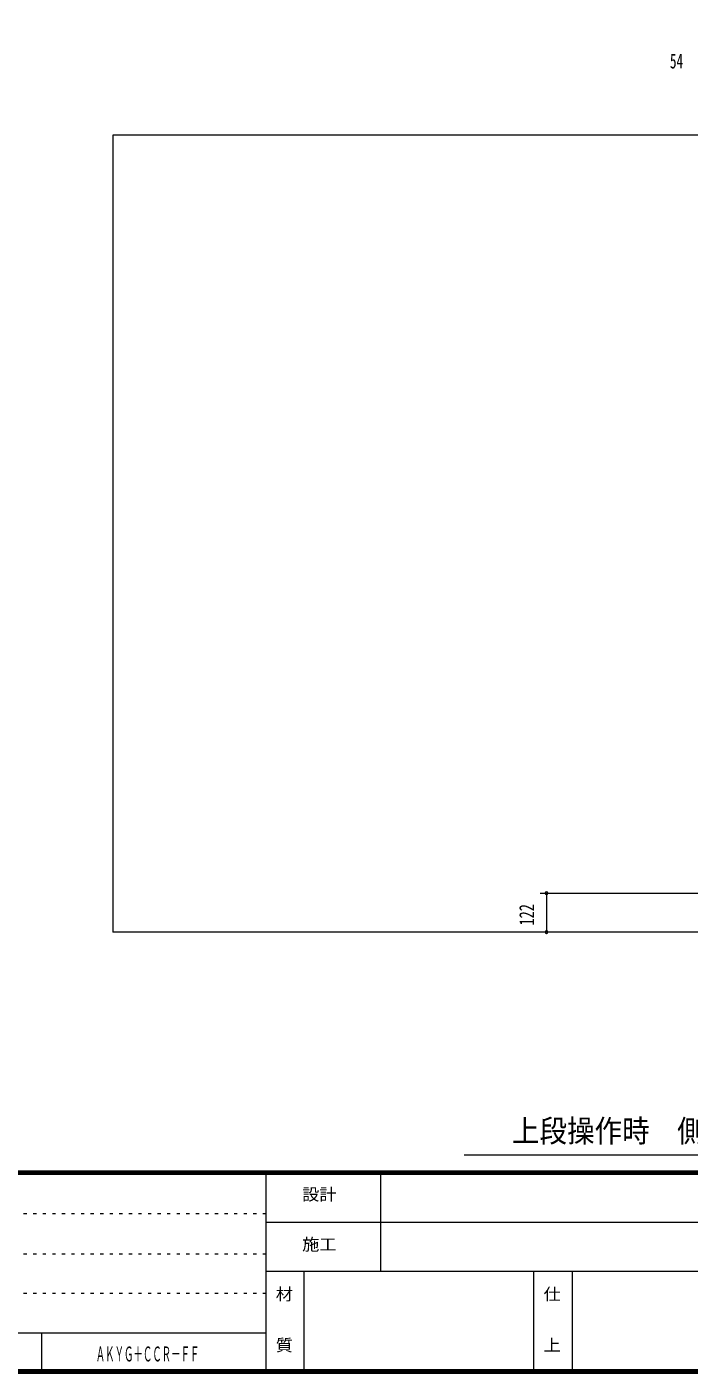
# Model space of a CAD drawing. Units: millimetres, scale not verified. Extents: x -5740 to 5740, y -4020 to 4020.
# Drawn here: x 810 to 2886, y -4020 to 202 of the extents above; entities that cross this region are included whole.
import ezdxf
from ezdxf.enums import TextEntityAlignment as Align

# ---------------------------------------------------------------- set-up
doc = ezdxf.new("R2010")
doc.units = ezdxf.units.MM
doc.header["$LTSCALE"] = 10
doc.linetypes.add('USER1', pattern=[3, 1, -2])
for name, color, linetype, lineweight in [('0-1_0-00', 4, 'Continuous', 18), ('0-2_2ラック-03BODL', 7, 'Continuous', 18), ('0-B_2ラック-F寸法', 3, 'Continuous', 18)]:
    doc.layers.add(name, color=color, linetype=linetype, lineweight=lineweight)
doc.styles.add('ＭＳ ゴシック', font='')
doc.styles.get('ＭＳ ゴシック').set_extended_font_data('MS Gothic')

msp = doc.modelspace()

# ---------------------------------------------------------------- linework, layer by layer
at = {"layer": '0-1_0-00', "color": 5}
for p, q in [((-5730.29, -3385.87), (5729.71, -3385.87)), ((5729.71, -3386.87), (-5730.29, -3386.87)), ((-5730.29, -3387.87), (5729.71, -3387.87)), ((5729.71, -3388.87), (-5730.29, -3388.87)), ((-5730.29, -3389.87), (5729.71, -3389.87)), ((5729.71, -3390.87), (-5730.29, -3390.87)), ((-5730.29, -3391.87), (5729.71, -3391.87)), ((5729.71, -3392.87), (-5730.29, -3392.87)), ((-5730.29, -3393.87), (5729.71, -3393.87)), ((5729.71, -3394.87), (-5730.29, -3394.87)), ((-5730.29, -3395.87), (5729.71, -3395.87)), ((1559.71, -3395.87), (1559.71, -4019.87)), ((1919.71, -3699.87), (1919.71, -3395.87)), ((3079.71, -3547.87), (1559.71, -3547.87)), ((1559.71, -3699.87), (3079.71, -3699.87)), ((1679.71, -4019.87), (1679.71, -3699.87)), ((2399.71, -4019.87), (2399.71, -3699.87)), ((2519.71, -3699.87), (2519.71, -4019.87)), ((856.51, -4019.87), (856.51, -3895.07))]:
    msp.add_line(p, q, dxfattribs=at)
at = {"layer": '0-1_0-00', "color": 6, "linetype": 'USER1'}
for p, q in [((1559.71, -3520.67), (-5740.29, -3520.67)), ((-5740.29, -3645.47), (1559.71, -3645.47)), ((1559.71, -3770.27), (-5740.29, -3770.27))]:
    msp.add_line(p, q, dxfattribs=at)
at = {"layer": '0-1_0-00', "color": 5}
for points in [[(5739.71, 4020.13), (-5740.29, 4020.13), (-5740.29, -4019.87), (5739.71, -4019.87)], [(5738.71, 4019.13), (5738.71, -4018.87), (-5739.29, -4018.87), (-5739.29, 4019.13)], [(5737.71, 4018.13), (5737.71, -4017.87), (-5738.29, -4017.87), (-5738.29, 4018.13)], [(5736.71, 4017.13), (5736.71, -4016.87), (-5737.29, -4016.87), (-5737.29, 4017.13)], [(5735.71, 4016.13), (5735.71, -4015.87), (-5736.29, -4015.87), (-5736.29, 4016.13)], [(5734.71, 4015.13), (5734.71, -4014.87), (-5735.29, -4014.87), (-5735.29, 4015.13)], [(5733.71, 4014.13), (5733.71, -4013.87), (-5734.29, -4013.87), (-5734.29, 4014.13)], [(5732.71, 4013.13), (5732.71, -4012.87), (-5733.29, -4012.87), (-5733.29, 4013.13)], [(5731.71, 4012.13), (5731.71, -4011.87), (-5732.29, -4011.87), (-5732.29, 4012.13)], [(5730.71, 4011.13), (5730.71, -4010.87), (-5731.29, -4010.87), (-5731.29, 4011.13)], [(5729.71, 4010.13), (5729.71, -4009.87), (-5730.29, -4009.87), (-5730.29, 4010.13)]]:
    msp.add_lwpolyline(points, close=True, dxfattribs=at)
msp.add_lwpolyline([(1559.71, -3895.07), (556.51, -3895.07), (556.51, -4019.87)], dxfattribs=at)
at = {"layer": '0-2_2ラック-03BODL'}
for p, q in [((1079.5, -136.6), (1079.5, -2636.6)), ((4949.5, -136.6), (1079.5, -136.6)), ((4949.5, -2636.6), (1079.5, -2636.6))]:
    msp.add_line(p, q, dxfattribs=at)
at = {"layer": '0-B_2ラック-F寸法'}
for p, q in [((2419.5, -2514.62), (2941.76, -2514.62)), ((2439.5, -2514.62), (2439.5, -2636.6)), ((4101.61, -3336.6), (2181.61, -3336.6))]:
    msp.add_line(p, q, dxfattribs=at)
for centre, start, end in [((2439.5, -2514.62), 0, 180), ((2439.5, -2514.62), 180, 0), ((2439.5, -2636.6), 0, 180), ((2439.5, -2636.6), 180, 0)]:
    msp.add_arc(centre, 4, start, end, dxfattribs=at)

# ---------------------------------------------------------------- texts
at = {"layer": '0-1_0-00', "color": 7, "style": 'ＭＳ ゴシック'}
for s, height, width, p in [('設計', 37.51, 1.05, (1673.28, -3489.56)), ('施工', 37.51, 1.05, (1673.28, -3646.34)), ('材', 37.51, 1.05, (1590.27, -3802.34)), ('仕', 37.51, 1.05, (2430.27, -3802.34)), ('質', 37.51, 1.05, (1590.27, -3962.34)), ('上', 37.51, 1.05, (2430.27, -3962.34)), ('ＡＫＹＧ＋ＣＣＲ－ＦＦ', 46.89, 0.45, (1025.83, -3997.47))]:
    msp.add_text(s, height=height, dxfattribs=dict(at, width=width)).set_placement(p, align=Align.BOTTOM_LEFT)
at = {"layer": '0-B_2ラック-F寸法', "color": 7, "style": 'ＭＳ ゴシック'}
for s, height, width, p in [('54', 46.89, 0.65, (2826.38, 58.2)), ('上段操作時\u3000側面図\u3000Ｓ＝１／２０', 70.33, 0.9, (2331.12, -3316.6))]:
    msp.add_text(s, height=height, dxfattribs=dict(at, width=width)).set_placement(p, align=Align.BOTTOM_LEFT)
at = {"layer": '0-B_2ラック-F寸法', "color": 7, "style": 'ＭＳ ゴシック', "width": 0.7}
msp.add_text('122', height=46.89, rotation=90, dxfattribs=at).set_placement((2414.7, -2615.99), align=Align.BOTTOM_LEFT)

doc.saveas('drawing.dxf')
